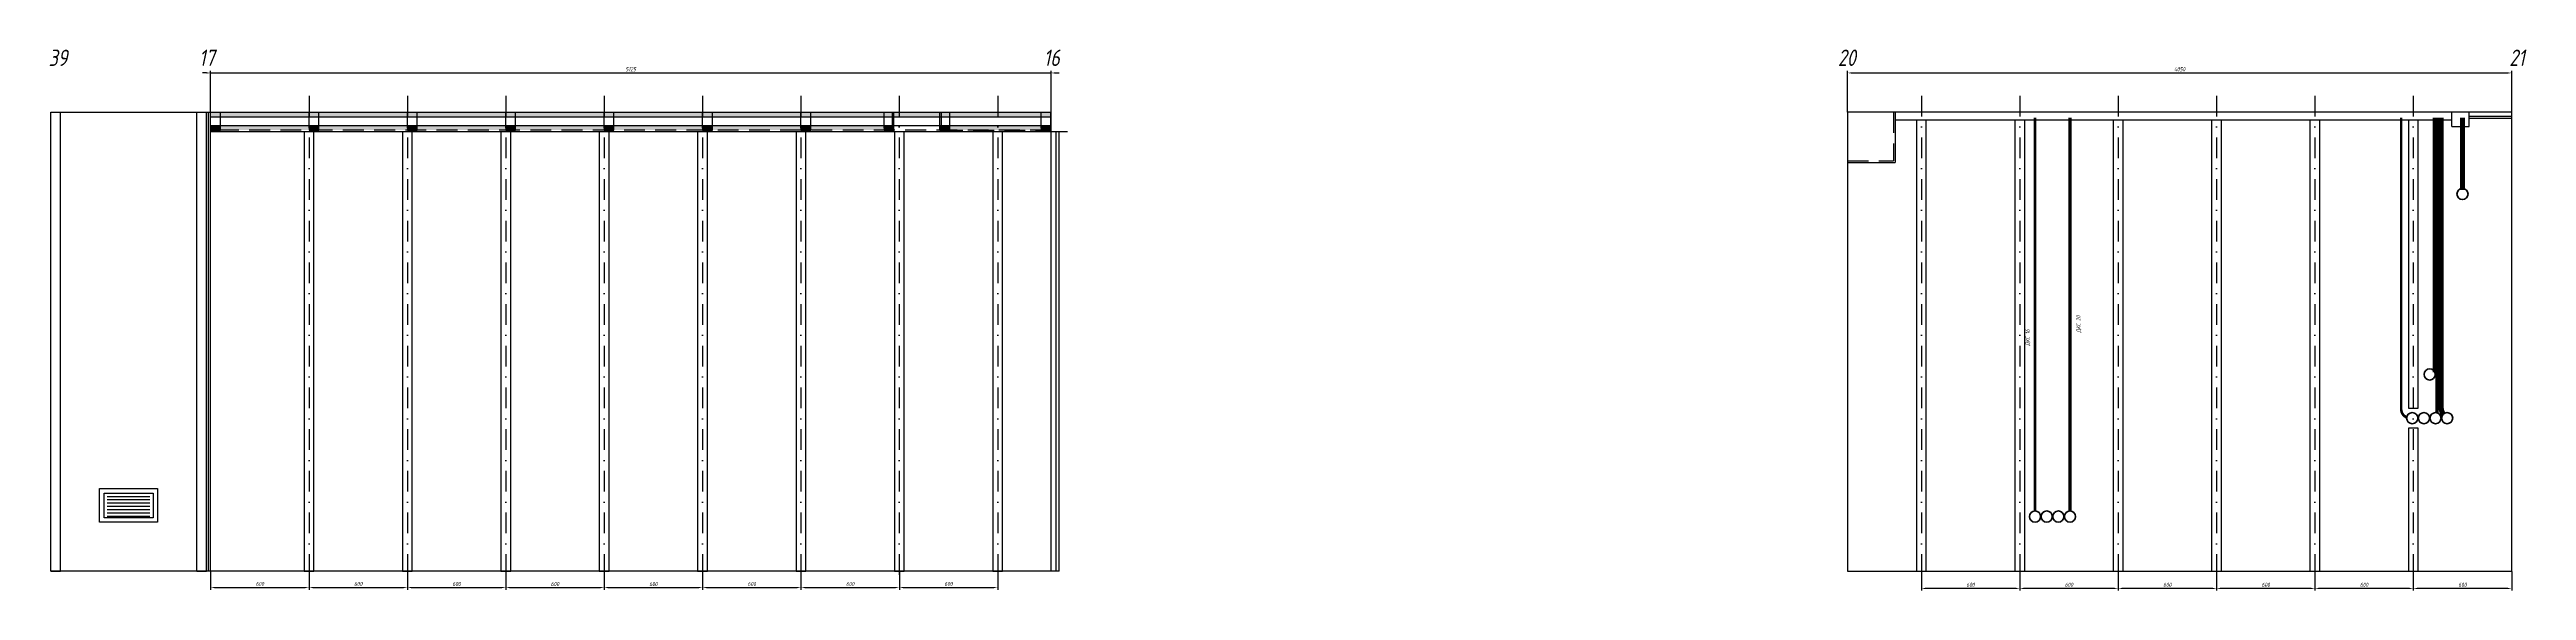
# Model space of a CAD drawing. Header units: millimetres. Extents: x -58926 to 121034, y -30758 to 3695.
# Drawn here: x 77163 to 92269, y -22 to 3277 of the extents above; entities that cross this region are included whole.
import ezdxf
from ezdxf.enums import TextEntityAlignment as Align

# ---------------------------------------------------------------- set-up
doc = ezdxf.new("R2010")
doc.units = ezdxf.units.MM
doc.header["$PDMODE"] = 35
doc.header["$PDSIZE"] = 50
doc.linetypes.add('DASHDOT', pattern=[25.4, 12.7, -6.35, 0, -6.35])
doc.linetypes.add('DASHED', pattern=[19.05, 12.7, -6.35])
for name, color, linetype in [('01 Черновое', 7, 'Continuous'), ('02 ОВиК', 7, 'Continuous'), ('02 ЭОМ и СС', 7, 'Continuous'), ('03 Потолок', 7, 'Continuous'), ('10 Перегородки', 7, 'Continuous'), ('101 Крепление', 7, 'Continuous'), ('101 Крепление размеры', 7, 'Continuous')]:
    doc.layers.add(name, color=color, linetype=linetype)
doc.styles.get("Standard").update_dxf_attribs({"font": 'arial.ttf'})
doc.styles.add('ГОСТ-ISOCPEUR', font='isocpeui.ttf', dxfattribs={"width": 0.8})
doc.dimstyles.new('ISO-25', dxfattribs={"dimtxt": 2.5, "dimasz": 2.5, "dimexe": 1.25, "dimexo": 0.625, "dimtad": 1, "dimtxsty": 'Standard', "dimcen": 2.5, "dimadec": 0, "dimazin": 0, "dimtfac": 1, "dimtmove": 0, "dimatfit": 3, "dimfxl": 1, "dimarcsym": 0})

# ---------------------------------------------------------------- blocks, each defined once
blk = doc.blocks.new('*D251')
at = {"layer": '101 Крепление размеры', "color": 0, "lineweight": -2}
for p, q in [((78146, 95), (78146, -17)), ((78746, 95), (78746, -17)), ((78171, -4), (78721, -4))]:
    blk.add_line(p, q, dxfattribs=at)
at = {"layer": '101 Крепление размеры', "color": 0}
for points in [[(78171, 0), (78171, -8), (78146, -4)], [(78721, -8), (78721, 0), (78746, -4)]]:
    blk.add_solid(points, dxfattribs=at)
at = {"layer": 'Defpoints', "color": 0}
for p in [(78146, 95), (78746, 95), (78746, -4)]:
    blk.add_point(p, dxfattribs=at)
at = {"layer": '101 Крепление размеры', "color": 0, "insert": (78446, 18), "char_height": 25, "attachment_point": 5, "style": 'ГОСТ-ISOCPEUR'}
blk.add_mtext('600', dxfattribs=at)
blk = doc.blocks.new('*D252')
at = {"layer": '101 Крепление размеры', "color": 0, "lineweight": -2}
for p, q in [((78746, 95), (78746, -17)), ((79346, 95), (79346, -17)), ((78771, -4), (79321, -4))]:
    blk.add_line(p, q, dxfattribs=at)
at = {"layer": '101 Крепление размеры', "color": 0}
for points in [[(78771, 0), (78771, -8), (78746, -4)], [(79321, -8), (79321, 0), (79346, -4)]]:
    blk.add_solid(points, dxfattribs=at)
at = {"layer": 'Defpoints', "color": 0}
for p in [(78746, 95), (79346, 95), (79346, -4)]:
    blk.add_point(p, dxfattribs=at)
at = {"layer": '101 Крепление размеры', "color": 0, "insert": (79046, 18), "char_height": 25, "attachment_point": 5, "style": 'ГОСТ-ISOCPEUR'}
blk.add_mtext('600', dxfattribs=at)
blk = doc.blocks.new('*D253')
at = {"layer": '101 Крепление размеры', "color": 0, "lineweight": -2}
for p, q in [((79346, 95), (79346, -17)), ((79946, 95), (79946, -17)), ((79371, -4), (79921, -4))]:
    blk.add_line(p, q, dxfattribs=at)
at = {"layer": '101 Крепление размеры', "color": 0}
for points in [[(79371, 0), (79371, -8), (79346, -4)], [(79921, -8), (79921, 0), (79946, -4)]]:
    blk.add_solid(points, dxfattribs=at)
at = {"layer": 'Defpoints', "color": 0}
for p in [(79346, 95), (79946, 95), (79946, -4)]:
    blk.add_point(p, dxfattribs=at)
at = {"layer": '101 Крепление размеры', "color": 0, "insert": (79646, 18), "char_height": 25, "attachment_point": 5, "style": 'ГОСТ-ISOCPEUR'}
blk.add_mtext('600', dxfattribs=at)
blk = doc.blocks.new('*D254')
at = {"layer": '101 Крепление размеры', "color": 0, "lineweight": -2}
for p, q in [((79946, 95), (79946, -17)), ((80546, 95), (80546, -17)), ((79971, -4), (80521, -4))]:
    blk.add_line(p, q, dxfattribs=at)
at = {"layer": '101 Крепление размеры', "color": 0}
for points in [[(79971, 0), (79971, -8), (79946, -4)], [(80521, -8), (80521, 0), (80546, -4)]]:
    blk.add_solid(points, dxfattribs=at)
at = {"layer": 'Defpoints', "color": 0}
for p in [(79946, 95), (80546, 95), (80546, -4)]:
    blk.add_point(p, dxfattribs=at)
at = {"layer": '101 Крепление размеры', "color": 0, "insert": (80246, 18), "char_height": 25, "attachment_point": 5, "style": 'ГОСТ-ISOCPEUR'}
blk.add_mtext('600', dxfattribs=at)
blk = doc.blocks.new('*D255')
at = {"layer": '101 Крепление размеры', "color": 0, "lineweight": -2}
for p, q in [((80546, 95), (80546, -17)), ((81146, 95), (81146, -17)), ((80571, -4), (81121, -4))]:
    blk.add_line(p, q, dxfattribs=at)
at = {"layer": '101 Крепление размеры', "color": 0}
for points in [[(80571, 0), (80571, -8), (80546, -4)], [(81121, -8), (81121, 0), (81146, -4)]]:
    blk.add_solid(points, dxfattribs=at)
at = {"layer": 'Defpoints', "color": 0}
for p in [(80546, 95), (81146, 95), (81146, -4)]:
    blk.add_point(p, dxfattribs=at)
at = {"layer": '101 Крепление размеры', "color": 0, "insert": (80846, 18), "char_height": 25, "attachment_point": 5, "style": 'ГОСТ-ISOCPEUR'}
blk.add_mtext('600', dxfattribs=at)
blk = doc.blocks.new('*D256')
at = {"layer": '101 Крепление размеры', "color": 0, "lineweight": -2}
for p, q in [((81146, 95), (81146, -17)), ((81746, 95), (81746, -17)), ((81171, -4), (81721, -4))]:
    blk.add_line(p, q, dxfattribs=at)
at = {"layer": '101 Крепление размеры', "color": 0}
for points in [[(81171, 0), (81171, -8), (81146, -4)], [(81721, -8), (81721, 0), (81746, -4)]]:
    blk.add_solid(points, dxfattribs=at)
at = {"layer": 'Defpoints', "color": 0}
for p in [(81146, 95), (81746, 95), (81746, -4)]:
    blk.add_point(p, dxfattribs=at)
at = {"layer": '101 Крепление размеры', "color": 0, "insert": (81446, 18), "char_height": 25, "attachment_point": 5, "style": 'ГОСТ-ISOCPEUR'}
blk.add_mtext('600', dxfattribs=at)
blk = doc.blocks.new('*D257')
at = {"layer": '101 Крепление размеры', "color": 0, "lineweight": -2}
for p, q in [((81746, 95), (81746, -17)), ((82346, 95), (82346, -17)), ((81771, -4), (82321, -4))]:
    blk.add_line(p, q, dxfattribs=at)
at = {"layer": '101 Крепление размеры', "color": 0}
for points in [[(81771, 0), (81771, -8), (81746, -4)], [(82321, -8), (82321, 0), (82346, -4)]]:
    blk.add_solid(points, dxfattribs=at)
at = {"layer": 'Defpoints', "color": 0}
for p in [(81746, 95), (82346, 95), (82346, -4)]:
    blk.add_point(p, dxfattribs=at)
at = {"layer": '101 Крепление размеры', "color": 0, "insert": (82046, 18), "char_height": 25, "attachment_point": 5, "style": 'ГОСТ-ISOCPEUR'}
blk.add_mtext('600', dxfattribs=at)
blk = doc.blocks.new('*D258')
at = {"layer": '101 Крепление размеры', "color": 0, "lineweight": -2}
for p, q in [((82346, 95), (82346, -17)), ((82946, 95), (82946, -17)), ((82371, -4), (82921, -4))]:
    blk.add_line(p, q, dxfattribs=at)
at = {"layer": '101 Крепление размеры', "color": 0}
for points in [[(82371, 0), (82371, -8), (82346, -4)], [(82921, -8), (82921, 0), (82946, -4)]]:
    blk.add_solid(points, dxfattribs=at)
at = {"layer": 'Defpoints', "color": 0}
for p in [(82346, 95), (82946, 95), (82946, -4)]:
    blk.add_point(p, dxfattribs=at)
at = {"layer": '101 Крепление размеры', "color": 0, "insert": (82646, 18), "char_height": 25, "attachment_point": 5, "style": 'ГОСТ-ISOCPEUR'}
blk.add_mtext('600', dxfattribs=at)
blk = doc.blocks.new('*D293')
at = {"layer": '101 Крепление размеры', "color": 0, "lineweight": -2}
for p, q in [((91579, 95), (91579, -22)), ((92179, 95), (92179, -22)), ((92154, -9), (91604, -9))]:
    blk.add_line(p, q, dxfattribs=at)
at = {"layer": '101 Крепление размеры', "color": 0}
for points in [[(91604, -5), (91604, -13), (91579, -9)], [(92154, -13), (92154, -5), (92179, -9)]]:
    blk.add_solid(points, dxfattribs=at)
at = {"layer": 'Defpoints', "color": 0}
for p in [(91579, 95), (92179, 95), (91579, -9)]:
    blk.add_point(p, dxfattribs=at)
at = {"layer": '101 Крепление размеры', "color": 0, "insert": (91879, 13), "char_height": 25, "attachment_point": 5, "style": 'ГОСТ-ISOCPEUR'}
blk.add_mtext('600', dxfattribs=at)
blk = doc.blocks.new('*D294')
at = {"layer": '101 Крепление размеры', "color": 0, "lineweight": -2}
for p, q in [((90979, 95), (90979, -22)), ((91579, 95), (91579, -22)), ((91554, -9), (91004, -9))]:
    blk.add_line(p, q, dxfattribs=at)
at = {"layer": '101 Крепление размеры', "color": 0}
for points in [[(91004, -5), (91004, -13), (90979, -9)], [(91554, -13), (91554, -5), (91579, -9)]]:
    blk.add_solid(points, dxfattribs=at)
at = {"layer": 'Defpoints', "color": 0}
for p in [(90979, 95), (91579, 95), (90979, -9)]:
    blk.add_point(p, dxfattribs=at)
at = {"layer": '101 Крепление размеры', "color": 0, "insert": (91279, 13), "char_height": 25, "attachment_point": 5, "style": 'ГОСТ-ISOCPEUR'}
blk.add_mtext('600', dxfattribs=at)
blk = doc.blocks.new('*D295')
at = {"layer": '101 Крепление размеры', "color": 0, "lineweight": -2}
for p, q in [((90379, 95), (90379, -22)), ((90979, 95), (90979, -22)), ((90954, -9), (90404, -9))]:
    blk.add_line(p, q, dxfattribs=at)
at = {"layer": '101 Крепление размеры', "color": 0}
for points in [[(90404, -5), (90404, -13), (90379, -9)], [(90954, -13), (90954, -5), (90979, -9)]]:
    blk.add_solid(points, dxfattribs=at)
at = {"layer": 'Defpoints', "color": 0}
for p in [(90379, 95), (90979, 95), (90379, -9)]:
    blk.add_point(p, dxfattribs=at)
at = {"layer": '101 Крепление размеры', "color": 0, "insert": (90679, 13), "char_height": 25, "attachment_point": 5, "style": 'ГОСТ-ISOCPEUR'}
blk.add_mtext('600', dxfattribs=at)
blk = doc.blocks.new('*D296')
at = {"layer": '101 Крепление размеры', "color": 0, "lineweight": -2}
for p, q in [((89779, 95), (89779, -22)), ((90379, 95), (90379, -22)), ((90354, -9), (89804, -9))]:
    blk.add_line(p, q, dxfattribs=at)
at = {"layer": '101 Крепление размеры', "color": 0}
for points in [[(89804, -5), (89804, -13), (89779, -9)], [(90354, -13), (90354, -5), (90379, -9)]]:
    blk.add_solid(points, dxfattribs=at)
at = {"layer": 'Defpoints', "color": 0}
for p in [(89779, 95), (90379, 95), (89779, -9)]:
    blk.add_point(p, dxfattribs=at)
at = {"layer": '101 Крепление размеры', "color": 0, "insert": (90079, 13), "char_height": 25, "attachment_point": 5, "style": 'ГОСТ-ISOCPEUR'}
blk.add_mtext('600', dxfattribs=at)
blk = doc.blocks.new('*D297')
at = {"layer": '101 Крепление размеры', "color": 0, "lineweight": -2}
for p, q in [((89179, 95), (89179, -22)), ((89779, 95), (89779, -22)), ((89754, -9), (89204, -9))]:
    blk.add_line(p, q, dxfattribs=at)
at = {"layer": '101 Крепление размеры', "color": 0}
for points in [[(89204, -5), (89204, -13), (89179, -9)], [(89754, -13), (89754, -5), (89779, -9)]]:
    blk.add_solid(points, dxfattribs=at)
at = {"layer": 'Defpoints', "color": 0}
for p in [(89179, 95), (89779, 95), (89179, -9)]:
    blk.add_point(p, dxfattribs=at)
at = {"layer": '101 Крепление размеры', "color": 0, "insert": (89479, 13), "char_height": 25, "attachment_point": 5, "style": 'ГОСТ-ISOCPEUR'}
blk.add_mtext('600', dxfattribs=at)
blk = doc.blocks.new('*D298')
at = {"layer": '101 Крепление размеры', "color": 0, "lineweight": -2}
for p, q in [((88579, 95), (88579, -22)), ((89179, 95), (89179, -22)), ((89154, -9), (88604, -9))]:
    blk.add_line(p, q, dxfattribs=at)
at = {"layer": '101 Крепление размеры', "color": 0}
for points in [[(88604, -5), (88604, -13), (88579, -9)], [(89154, -13), (89154, -5), (89179, -9)]]:
    blk.add_solid(points, dxfattribs=at)
at = {"layer": 'Defpoints', "color": 0}
for p in [(88579, 95), (89179, 95), (88579, -9)]:
    blk.add_point(p, dxfattribs=at)
at = {"layer": '101 Крепление размеры', "color": 0, "insert": (88879, 13), "char_height": 25, "attachment_point": 5, "style": 'ГОСТ-ISOCPEUR'}
blk.add_mtext('600', dxfattribs=at)
blk = doc.blocks.new('*D414')
at = {"layer": '01 Черновое', "color": 0, "lineweight": -2}
for p, q in [((78121, 3134), (78096, 3134)), ((78146, 2895), (78146, 3147)), ((78146, 3134), (83271, 3134)), ((83271, 2895), (83271, 3147)), ((83296, 3134), (83321, 3134))]:
    blk.add_line(p, q, dxfattribs=at)
at = {"layer": '01 Черновое', "color": 0}
for points in [[(78121, 3130), (78121, 3138), (78146, 3134)], [(83296, 3138), (83296, 3130), (83271, 3134)]]:
    blk.add_solid(points, dxfattribs=at)
at = {"layer": 'Defpoints', "color": 0}
for p in [(83271, 3134), (78146, 2895), (83271, 2895)]:
    blk.add_point(p, dxfattribs=at)
at = {"layer": '01 Черновое', "color": 0, "insert": (80708, 3157), "char_height": 25, "attachment_point": 5, "style": 'ГОСТ-ISOCPEUR'}
blk.add_mtext('5125', dxfattribs=at)
blk = doc.blocks.new('*D415')
at = {"layer": '01 Черновое', "color": 0, "lineweight": -2}
for p, q in [((88129, 2895), (88129, 3147)), ((88154, 3134), (92154, 3134)), ((92179, 2895), (92179, 3147))]:
    blk.add_line(p, q, dxfattribs=at)
at = {"layer": '01 Черновое', "color": 0}
for points in [[(88154, 3138), (88154, 3130), (88129, 3134)], [(92154, 3130), (92154, 3138), (92179, 3134)]]:
    blk.add_solid(points, dxfattribs=at)
at = {"layer": 'Defpoints', "color": 0}
for p in [(92179, 3134), (88129, 2895), (92179, 2895)]:
    blk.add_point(p, dxfattribs=at)
at = {"layer": '01 Черновое', "color": 0, "insert": (90154, 3157), "char_height": 25, "attachment_point": 5, "style": 'ГОСТ-ISOCPEUR'}
blk.add_mtext('4050', dxfattribs=at)

msp = doc.modelspace()

# ---------------------------------------------------------------- hatches: boundary and pattern name
at = {"layer": '03 Потолок', "lineweight": -2}
for points in [[(83270.867, 2867.176), (83270.867, 2895.176), (78145.867, 2895.176), (78145.867, 2867.176)], [(78205.867, 2785.176), (78205.867, 2812.176), (78145.867, 2812.176), (78145.867, 2785.176)], [(78805.867, 2785.176), (78805.867, 2812.176), (78745.867, 2812.176), (78745.867, 2785.176)], [(79405.867, 2785.176), (79405.867, 2812.176), (79345.867, 2812.176), (79345.867, 2785.176)], [(80005.867, 2785.176), (80005.867, 2812.176), (79945.867, 2812.176), (79945.867, 2785.176)], [(80605.867, 2785.176), (80605.867, 2812.176), (80545.867, 2812.176), (80545.867, 2785.176)], [(81205.867, 2785.176), (81205.867, 2812.176), (81145.867, 2812.176), (81145.867, 2785.176)], [(81805.867, 2785.176), (81805.867, 2812.176), (81745.867, 2812.176), (81745.867, 2785.176)], [(82313.367, 2785.176), (82313.367, 2812.176), (82253.367, 2812.176), (82253.367, 2785.176)], [(82653.367, 2785.176), (82653.367, 2812.176), (82593.367, 2812.176), (82593.367, 2785.176)], [(83210.867, 2785.176), (83210.867, 2812.176), (82653.367, 2812.176), (82653.367, 2785.176)], [(83270.867, 2785.176), (83270.867, 2812.176), (83210.867, 2812.176), (83210.867, 2785.176)]]:
    msp.add_hatch(color=256, dxfattribs=at).paths.add_polyline_path(points)
h = msp.add_hatch(color=256, dxfattribs=at)
h.paths.add_polyline_path([(82253.367, 2785.176), (82253.367, 2812.176), (81805.867, 2812.176), (81805.867, 2785.176)])
h.paths.add_polyline_path([(81745.867, 2785.176), (81745.867, 2812.176), (81205.867, 2812.176), (81205.867, 2785.176)])
h.paths.add_polyline_path([(81145.867, 2785.176), (81145.867, 2812.176), (80605.867, 2812.176), (80605.867, 2797.676), (80605.867, 2785.176)])
h.paths.add_polyline_path([(80545.867, 2785.176), (80545.867, 2812.176), (80005.867, 2812.176), (80005.867, 2785.176)])
h.paths.add_polyline_path([(79945.867, 2785.176), (79945.867, 2812.176), (79405.867, 2812.176), (79405.867, 2785.176)])
h.paths.add_polyline_path([(79345.867, 2785.176), (79345.867, 2812.176), (78805.867, 2812.176), (78805.867, 2797.676), (78805.867, 2785.176)])
h.paths.add_polyline_path([(78745.867, 2785.176), (78745.867, 2812.176), (78205.867, 2812.176), (78205.867, 2797.676), (78205.867, 2785.176)])

# ---------------------------------------------------------------- linework, layer by layer
at = {"layer": '01 Черновое'}
for points in [[(77170.867, 95.176), (77170.867, 2895.176), (83270.867, 2895.176), (83270.867, 95.176)], [(92178.901, 95.176), (92178.901, 2895.176), (88128.901, 2895.176), (88128.901, 95.176)]]:
    msp.add_lwpolyline(points, close=True, dxfattribs=at)
at = {"layer": '02 ОВиК'}
for p, q in [((77515.867, 552.176), (77775.867, 552.176)), ((77515.867, 552.176), (77775.867, 552.176)), ((77515.867, 532.176), (77775.867, 532.176)), ((77515.867, 532.176), (77775.867, 532.176)), ((77515.867, 512.176), (77775.867, 512.176)), ((77515.867, 512.176), (77775.867, 512.176)), ((77515.867, 492.176), (77775.867, 492.176)), ((77515.867, 492.176), (77775.867, 492.176)), ((77515.867, 472.176), (77775.867, 472.176)), ((77515.867, 472.176), (77775.867, 472.176)), ((77515.867, 452.176), (77775.867, 452.176)), ((77515.867, 452.176), (77775.867, 452.176)), ((77515.867, 432.176), (77775.867, 432.176)), ((77515.867, 432.176), (77775.867, 432.176))]:
    msp.add_line(p, q, dxfattribs=at)
msp.add_lwpolyline([(77468.867, 395.176), (77468.867, 599.176), (77822.867, 599.176), (77822.867, 395.176)], close=True, dxfattribs=at)
msp.add_lwpolyline([(77468.867, 395.176), (77468.867, 599.176), (77822.867, 599.176), (77822.867, 395.176)], close=True, dxfattribs=at)
at = {"layer": '02 ОВиК', "flags": 128}
msp.add_lwpolyline([(77495.867, 422.176), (77495.867, 572.176), (77795.867, 572.176), (77795.867, 422.176)], close=True, dxfattribs=at)
msp.add_lwpolyline([(77495.867, 422.176), (77495.867, 572.176), (77795.867, 572.176), (77795.867, 422.176)], close=True, dxfattribs=at)
at = {"layer": '02 ЭОМ и СС', "flags": 128}
for points, const_width in [([(89272.401, 463.176), (89272.401, 2862.176)], 16), ([(89272.401, 463.176), (89272.401, 2862.176)], 16), ([(89485.401, 463.176), (89485.401, 2862.176)], 20), ([(89485.401, 463.176), (89485.401, 2862.176)], 20), ([(91704.901, 1307.563), (91704.901, 2862.176)], 16), ([(91704.901, 1307.563), (91704.901, 2862.176)], 16), ([(91722.901, 1062.097), (91722.901, 2862.176)], 20), ([(91722.901, 1062.097), (91722.901, 2862.176)], 20), ([(91886.901, 2420.417), (91886.901, 2862.176)], 16), ([(91886.901, 2420.417), (91886.901, 2862.176)], 16)]:
    msp.add_lwpolyline(points, dxfattribs=dict(at, const_width=const_width))
at = {"layer": '02 ЭОМ и СС', "const_width": 16, "flags": 128}
for points in [[(91538.712, 1033.76, -0.299332015), (91504.901, 1085.176), (91504.901, 2862.176)], [(91538.712, 1033.76, -0.299332015), (91504.901, 1085.176), (91504.901, 2862.176)], [(91757.027, 1047.908, -0.172284623), (91740.901, 1093.318), (91740.901, 2862.176)], [(91757.027, 1047.908, -0.172284623), (91740.901, 1093.318), (91740.901, 2862.176)]]:
    msp.add_lwpolyline(points, format="xyb", dxfattribs=at)
at = {"layer": '02 ЭОМ и СС', "const_width": 16}
msp.add_lwpolyline([(91769.443, 1057.999, -0.172284623), (91756.901, 1093.318), (91756.901, 2862.176)], format="xyb", dxfattribs=at)
msp.add_lwpolyline([(91769.443, 1057.999, -0.172284623), (91756.901, 1093.318), (91756.901, 2862.176)], format="xyb", dxfattribs=at)
msp.add_lwpolyline([(91870.901, 2420.417), (91870.901, 2862.176)], dxfattribs=at)
msp.add_lwpolyline([(91870.901, 2420.417), (91870.901, 2862.176)], dxfattribs=at)
at = {"layer": '02 ЭОМ и СС', "lineweight": 40}
for centre in [(91878.901, 2395.676), (91878.901, 2395.676), (91678.901, 1295.562), (91678.901, 1295.562), (91572.401, 1029.176), (91572.401, 1029.176), (91643.401, 1029.176), (91643.401, 1029.176), (91714.401, 1029.176), (91714.401, 1029.176), (91785.401, 1029.176), (91785.401, 1029.176), (89272.401, 429.176), (89343.401, 429.176), (89414.401, 429.176), (89485.401, 429.176)]:
    msp.add_circle(centre, 34, dxfattribs=at)
at = {"layer": '03 Потолок', "ltscale": 10}
for p, q in [((78145.867, 2895.176), (83270.867, 2895.176)), ((78145.867, 2867.176), (83270.867, 2867.176)), ((83270.867, 2775.676), (78145.867, 2775.676)), ((83371.101, 2775.676), (78145.867, 2775.676))]:
    msp.add_line(p, q, dxfattribs=at)
at = {"layer": '03 Потолок', "lineweight": -2}
for p, q in [((78145.867, 2785.176), (78145.867, 2895.176)), ((78205.867, 2785.176), (78205.867, 2895.176)), ((78745.867, 2797.676), (78745.867, 2895.176)), ((78805.867, 2797.676), (78805.867, 2895.176)), ((79345.867, 2797.676), (79345.867, 2895.176)), ((79405.867, 2797.676), (79405.867, 2895.176)), ((79945.867, 2797.676), (79945.867, 2895.176)), ((80005.867, 2797.676), (80005.867, 2895.176)), ((80545.867, 2797.676), (80545.867, 2895.176)), ((80605.867, 2797.676), (80605.867, 2895.176)), ((81145.867, 2797.676), (81145.867, 2895.176)), ((81205.867, 2797.676), (81205.867, 2895.176)), ((81745.867, 2797.676), (81745.867, 2895.176)), ((81805.867, 2797.676), (81805.867, 2895.176)), ((82253.367, 2797.676), (82253.367, 2895.176)), ((82303.867, 2785.176), (82303.867, 2895.176)), ((82313.367, 2797.676), (82313.367, 2895.176)), ((82593.367, 2785.176), (82593.367, 2895.176)), ((82602.867, 2785.176), (82602.867, 2895.176)), ((82653.367, 2797.676), (82653.367, 2895.176)), ((83210.867, 2797.676), (83210.867, 2895.176)), ((83270.867, 2775.676), (83270.867, 2895.176)), ((88418.901, 2895.176), (88418.901, 2588.676)), ((91814.901, 2808.176), (91814.901, 2895.176)), ((91918.901, 2808.176), (91918.901, 2895.176)), ((82313.367, 2812.176), (78145.867, 2812.176)), ((83270.867, 2812.176), (82313.367, 2812.176)), ((91814.901, 2845.176), (88418.901, 2845.176)), ((91814.901, 2808.176), (91918.901, 2808.176)), ((92178.901, 2868.176), (91918.901, 2868.176)), ((92178.901, 2855.676), (91918.901, 2855.676)), ((88128.901, 2588.676), (88418.901, 2588.676))]:
    msp.add_line(p, q, dxfattribs=at)
at = {"layer": '03 Потолок', "linetype": 'DASHED', "ltscale": 10}
for p, q in [((88409.401, 2895.176), (88409.401, 2598.176)), ((83270.867, 2785.176), (78145.867, 2785.176)), ((82605.867, 2785.176), (83270.867, 2785.176)), ((88128.901, 2598.176), (88409.401, 2598.176))]:
    msp.add_line(p, q, dxfattribs=at)
at = {"layer": '03 Потолок', "lineweight": -2}
for points in [[(78205.867, 2785.176), (78205.867, 2812.176), (78145.867, 2812.176), (78145.867, 2785.176)], [(78805.867, 2785.176), (78805.867, 2812.176), (78745.867, 2812.176), (78745.867, 2785.176)], [(79405.867, 2785.176), (79405.867, 2812.176), (79345.867, 2812.176), (79345.867, 2785.176)], [(80005.867, 2785.176), (80005.867, 2812.176), (79945.867, 2812.176), (79945.867, 2785.176)], [(80605.867, 2785.176), (80605.867, 2812.176), (80545.867, 2812.176), (80545.867, 2785.176)], [(81205.867, 2785.176), (81205.867, 2812.176), (81145.867, 2812.176), (81145.867, 2785.176)], [(81805.867, 2785.176), (81805.867, 2812.176), (81745.867, 2812.176), (81745.867, 2785.176)], [(82313.367, 2785.176), (82313.367, 2812.176), (82253.367, 2812.176), (82253.367, 2785.176)], [(82653.367, 2785.176), (82653.367, 2812.176), (82593.367, 2812.176), (82593.367, 2785.176)], [(83270.867, 2785.176), (83270.867, 2812.176), (83210.867, 2812.176), (83210.867, 2785.176)]]:
    msp.add_lwpolyline(points, close=True, dxfattribs=at)
at = {"layer": '10 Перегородки'}
for p, q in [((77170.867, 95.176), (77170.867, 2895.176)), ((77170.867, 2895.176), (77230.867, 2895.176)), ((77230.867, 95.176), (77230.867, 2895.176)), ((78060.867, 95.176), (78060.867, 2895.176)), ((78060.867, 2895.176), (78120.867, 2895.176)), ((78120.867, 95.176), (78120.867, 2895.176)), ((78133.367, 95.176), (78133.367, 2895.176)), ((78145.867, 95.176), (78145.867, 2895.176)), ((77170.867, 95.176), (77230.867, 95.176)), ((78060.867, 95.176), (78120.867, 95.176))]:
    msp.add_line(p, q, dxfattribs=at)
at = {"layer": '10 Перегородки', "linetype": 'Continuous', "ltscale": 10}
for p, q in [((83300.867, 2775.676), (83300.867, 95.176)), ((83320.867, 95.176), (83320.867, 2775.676)), ((83320.867, 95.176), (83270.867, 95.176))]:
    msp.add_line(p, q, dxfattribs=at)
at = {"layer": '101 Крепление', "linetype": 'DASHDOT', "ltscale": 10}
for p, q in [((78745.867, 2995.176), (78745.867, -4.283)), ((79345.867, 2995.176), (79345.867, -4.283)), ((79945.867, 2995.176), (79945.867, -4.283)), ((80545.867, 2995.176), (80545.867, -4.283)), ((81145.867, 2995.176), (81145.867, -4.283)), ((81745.867, 2995.176), (81745.867, -4.283)), ((82345.867, 2995.176), (82345.867, -4.283)), ((82945.867, 2995.176), (82945.867, -4.283)), ((88578.901, 2995.176), (88578.901, -4.283)), ((89178.901, 2995.176), (89178.901, -4.283)), ((89778.901, 2995.176), (89778.901, -4.283)), ((90378.901, 2995.176), (90378.901, -4.283)), ((90978.901, 2995.176), (90978.901, -4.283)), ((91578.901, 2995.176), (91578.901, -4.283))]:
    msp.add_line(p, q, dxfattribs=at)
at = {"layer": '101 Крепление', "color": 5}
for points in [[(78715.867, 2775.676), (78715.867, 95.176), (78775.867, 95.176), (78775.867, 2775.676)], [(79315.867, 2775.676), (79315.867, 95.176), (79375.867, 95.176), (79375.867, 2775.676)], [(79915.867, 2775.676), (79915.867, 95.176), (79975.867, 95.176), (79975.867, 2775.676)], [(80515.867, 2775.676), (80515.867, 95.176), (80575.867, 95.176), (80575.867, 2775.676)], [(81115.867, 2775.676), (81115.867, 95.176), (81175.867, 95.176), (81175.867, 2775.676)], [(81715.867, 2775.676), (81715.867, 95.176), (81775.867, 95.176), (81775.867, 2775.676)], [(82315.867, 2775.676), (82315.867, 95.176), (82375.867, 95.176), (82375.867, 2775.676)], [(82915.867, 2775.676), (82915.867, 95.176), (82975.867, 95.176), (82975.867, 2775.676)], [(88548.901, 2845.176), (88548.901, 95.176), (88608.901, 95.176), (88608.901, 2845.176)], [(89148.901, 2845.176), (89148.901, 95.176), (89208.901, 95.176), (89208.901, 2845.176)], [(89748.901, 2845.176), (89748.901, 95.176), (89808.901, 95.176), (89808.901, 2845.176)], [(90348.901, 2845.176), (90348.901, 95.176), (90408.901, 95.176), (90408.901, 2845.176)], [(90948.901, 2845.176), (90948.901, 95.176), (91008.901, 95.176), (91008.901, 2845.176)], [(91608.901, 1090.628), (91608.901, 2845.176), (91548.901, 2845.176), (91548.901, 1090.628)], [(91548.901, 967.725), (91548.901, 95.176), (91608.901, 95.176), (91608.901, 967.725)]]:
    msp.add_lwpolyline(points, close=True, dxfattribs=at)

# ---------------------------------------------------------------- texts
at = {"layer": '01 Черновое', "style": 'ГОСТ-ISOCPEUR', "width": 0.8}
for s, p in [('39', (77215.311, 3226.61)), ('17', (78123.471, 3226.61)), ('16', (83275.628, 3226.61)), ('20', (88124.654, 3226.61)), ('21', (92211.748, 3226.61))]:
    msp.add_text(s, height=100, dxfattribs=at).set_placement(p, align=Align.MIDDLE)
at = {"layer": '02 ЭОМ и СС', "char_height": 25, "width": 270.31285, "attachment_point": 1, "rotation": 90, "style": 'ГОСТ-ISOCPEUR'}
for s, insert in [('{ДКС 16}', (89214.194, 1469.687)), ('{ДКС 20}', (89524.32, 1549.967))]:
    msp.add_mtext(s, dxfattribs=dict(at, insert=insert))

# ---------------------------------------------------------------- dimensions: what is measured, and where the dimension line sits
at = {"layer": '01 Черновое'}
for base, p1, p2, picture, middle in [((83270.867, 3134.111), (78145.867, 2895.176), (83270.867, 2895.176), '*D414', (80708.367, 3156.611)), ((92178.901, 3134.111), (88128.901, 2895.176), (92178.901, 2895.176), '*D415', (90153.901, 3156.611))]:
    dim = msp.add_linear_dim(base=base, p1=p1, p2=p2, dimstyle='ISO-25', override={"dimtxt": 25, "dimasz": 25, "dimexe": 12.5, "dimexo": 0, "dimgap": 10, "dimtxsty": 'ГОСТ-ISOCPEUR'}, dxfattribs=at)
    dim.commit()
    dim.dimension.update_dxf_attribs({"geometry": picture, "text_midpoint": middle})
at = {"layer": '101 Крепление размеры'}
for base, p1, p2, picture, middle in [((78745.867, -4.283), (78145.867, 95.176), (78745.867, 95.176), '*D251', (78445.867, 18.217)), ((79345.867, -4.283), (78745.867, 95.176), (79345.867, 95.176), '*D252', (79045.867, 18.217)), ((79945.867, -4.283), (79345.867, 95.176), (79945.867, 95.176), '*D253', (79645.867, 18.217)), ((80545.867, -4.283), (79945.867, 95.176), (80545.867, 95.176), '*D254', (80245.867, 18.217)), ((81145.867, -4.283), (80545.867, 95.176), (81145.867, 95.176), '*D255', (80845.867, 18.217)), ((81745.867, -4.283), (81145.867, 95.176), (81745.867, 95.176), '*D256', (81445.867, 18.217)), ((82345.867, -4.283), (81745.867, 95.176), (82345.867, 95.176), '*D257', (82045.867, 18.217)), ((82945.867, -4.283), (82345.867, 95.176), (82945.867, 95.176), '*D258', (82645.867, 18.217)), ((88578.901, -9.011), (89178.901, 95.176), (88578.901, 95.176), '*D298', (88878.901, 13.489)), ((89178.901, -9.011), (89778.901, 95.176), (89178.901, 95.176), '*D297', (89478.901, 13.489)), ((89778.901, -9.011), (90378.901, 95.176), (89778.901, 95.176), '*D296', (90078.901, 13.489)), ((90378.901, -9.011), (90978.901, 95.176), (90378.901, 95.176), '*D295', (90678.901, 13.489)), ((90978.901, -9.011), (91578.901, 95.176), (90978.901, 95.176), '*D294', (91278.901, 13.489)), ((91578.901, -9.011), (92178.901, 95.176), (91578.901, 95.176), '*D293', (91878.901, 13.489))]:
    dim = msp.add_linear_dim(base=base, p1=p1, p2=p2, dimstyle='ISO-25', override={"dimtxt": 25, "dimasz": 25, "dimexe": 12.5, "dimexo": 0, "dimgap": 10, "dimlfac": 1, "dimtxsty": 'ГОСТ-ISOCPEUR'}, dxfattribs=at)
    dim.commit()
    dim.dimension.update_dxf_attribs({"geometry": picture, "text_midpoint": middle})

doc.saveas('drawing.dxf')
